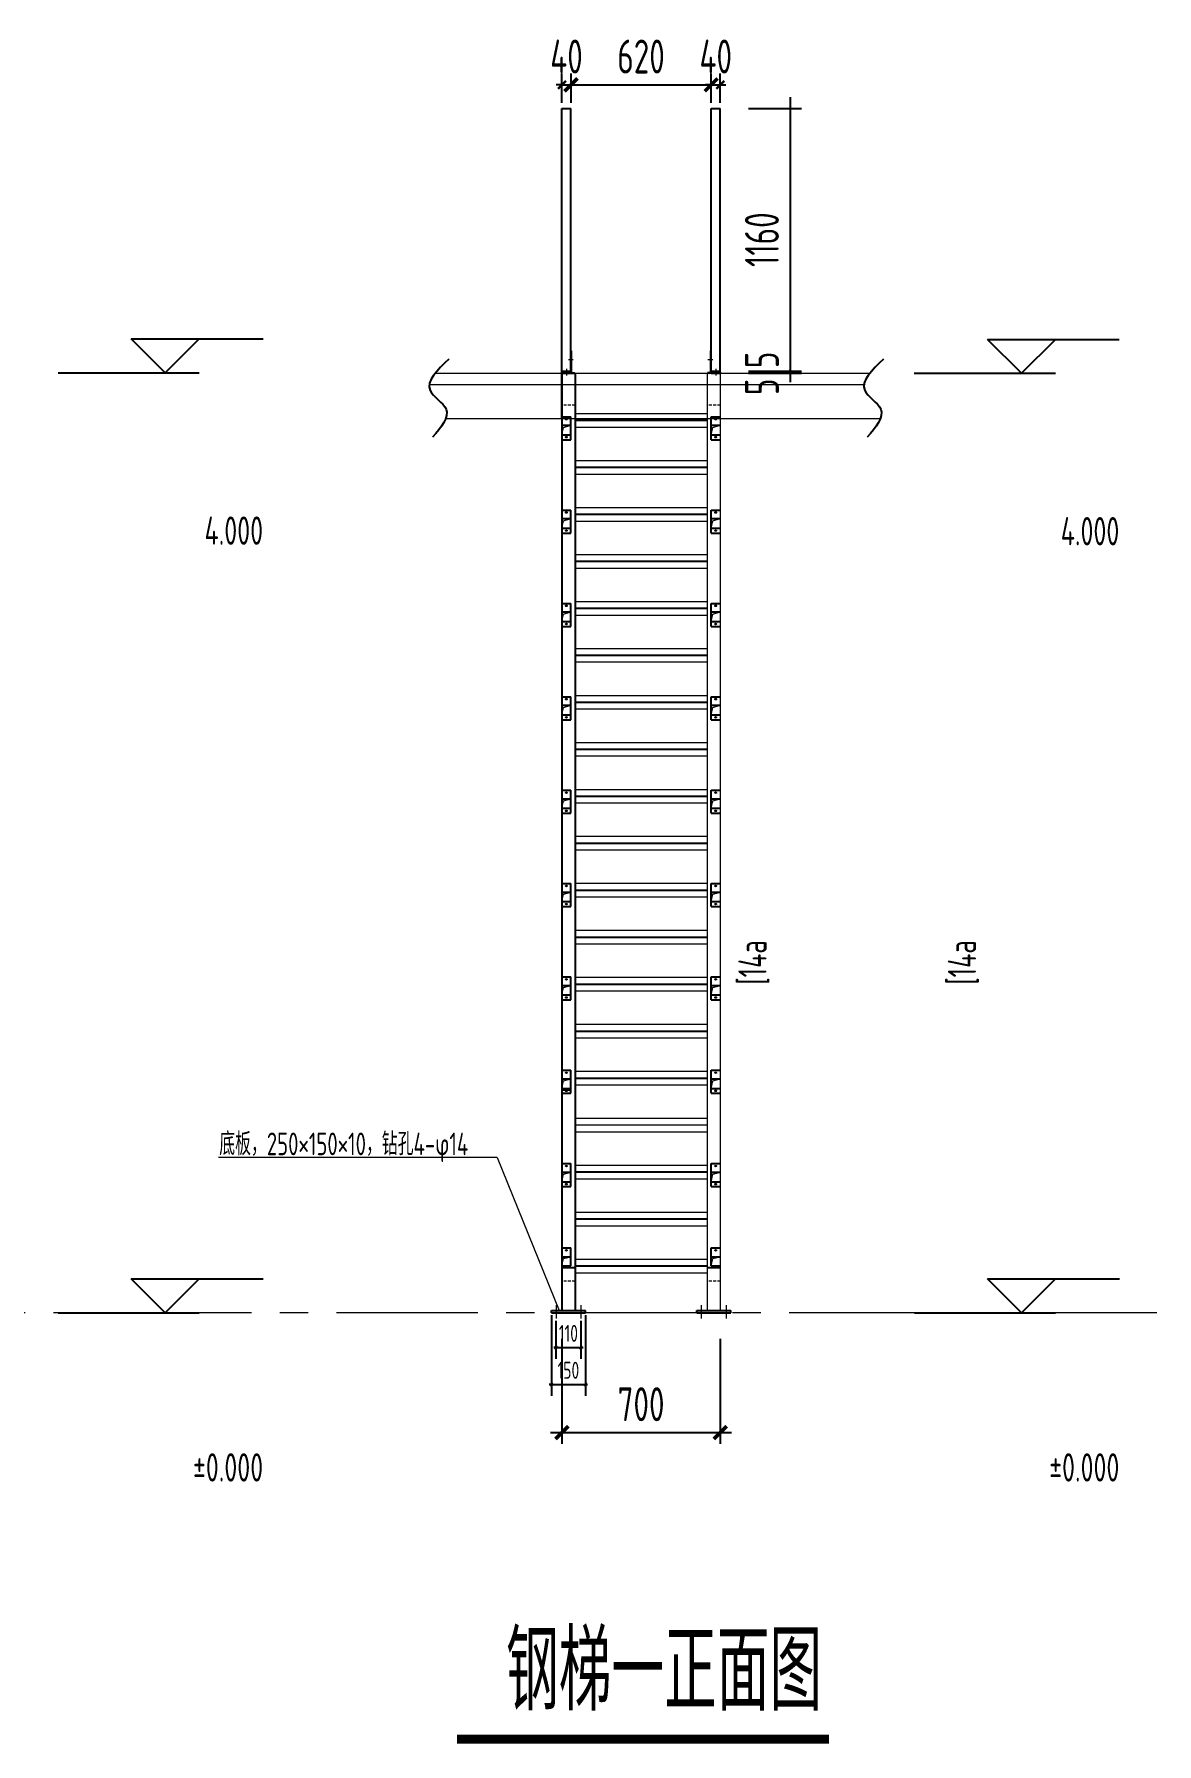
# Model space of a CAD drawing. Extents: x 498328 to 716449, y -893371 to -467753.
# Drawn here: x 543616 to 553537, y -875262 to -860160 of the extents above; entities that cross this region are included whole.
import ezdxf
from ezdxf.enums import TextEntityAlignment as Align

# ---------------------------------------------------------------- set-up
doc = ezdxf.new("R2010")
doc.units = 0
doc.header["$LTSCALE"] = 1000
doc.header["$PDMODE"] = 35
doc.header["$PDSIZE"] = 20
for name, pattern in [('CACHE', [0.375, 0.25, -0.125]), ('CENTER', [2, 1.25, -0.25, 0.25, -0.25]), ('CENTER2', [28.575, 19.05, -3.175, 3.175, -3.175])]:
    doc.linetypes.add(name, pattern=pattern)
doc.layers.get('0').update_dxf_attribs({"linetype": 'CONTINUOUS'})
doc.layers.get('Defpoints').update_dxf_attribs({"linetype": 'CONTINUOUS'})
for name, color, linetype in [('01', 7, 'CONTINUOUS'), ('1轮廓实线层', 7, 'CONTINUOUS'), ('AXIS', 251, 'CENTER'), ('DIM', 3, 'CONTINUOUS'), ('PUB_TEXT', 7, 'CONTINUOUS'), ('SD_NAME_TOPC', 7, 'CONTINUOUS'), ('THIN', 7, 'CONTINUOUS'), ('焊缝', 1, 'CONTINUOUS'), ('设备基础', 2, 'CONTINUOUS')]:
    doc.layers.add(name, color=color, linetype=linetype)
doc.layers.add('平立面图文字', color=7, linetype='CONTINUOUS', lineweight=18)
doc.styles.add('StTextStyle', font='yjkeng.shx', dxfattribs={"width": 0.7, "height": 250, "bigfont": 'yjkchn.shx'})
doc.styles.add('TSSD-REIN', font='tssdeng.shx', dxfattribs={"width": 0.7, "bigfont": 'tssdchn.shx'})
doc.styles.add('TSSD_DIMENSION', font='Tssdeng.shx', dxfattribs={"width": 0.7, "bigfont": 'hztxt.shx'})
doc.styles.add('TSSD_LABEL', font='Tssdeng.shx', dxfattribs={"width": 0.7, "bigfont": 'hztxt.shx'})
doc.styles.add('TSSD_REIN', font='Tssdeng.shx', dxfattribs={"width": 0.7, "bigfont": 'hztxt.shx'})
doc.dimstyles.new('TSSD_50_100', dxfattribs={"dimtxt": 300, "dimasz": 80, "dimexe": 100, "dimexo": 250, "dimgap": 100, "dimtad": 1, "dimdec": 0, "dimlfac": 0.5, "dimzin": 0, "dimdsep": 46, "dimtxsty": 'TSSD_DIMENSION', "dimblk": 'ARCHTICK', "dimcen": 0, "dimdle": 100, "dimclrt": 7, "dimadec": 0, "dimazin": 0, "dimtfac": 1, "dimtdec": 0, "dimtix": 1, "dimtmove": 2, "dimatfit": 3, "dimldrblk": 'ARCHTICK', "dimfxl": 0, "dimtolj": 1, "dimtzin": 0, "dimarcsym": 0})

# ---------------------------------------------------------------- blocks, each defined once
blk = doc.blocks.new('_ARCHTICK')
at = {"color": 0, "const_width": 0.4}
blk.add_lwpolyline([(-0.71, -0.71), (0.71, 0.71)], dxfattribs=at)
blk = doc.blocks.new('*D541')
at = {"layer": 'Defpoints', "color": 0, "transparency": 16777216}
for p in [(548280, -871435), (549679, -871435), (549679, -872512)]:
    blk.add_point(p, dxfattribs=at)
at = {"layer": 'DIM', "color": 0, "lineweight": -2, "transparency": 16777216}
for p, q in [((548280, -871685), (548280, -872612)), ((549679, -871685), (549679, -872612)), ((548180, -872512), (549779, -872512))]:
    blk.add_line(p, q, dxfattribs=at)
at = {"layer": 'DIM', "color": 0, "lineweight": -2, "transparency": 16777216, "xscale": 80, "yscale": 80, "zscale": 80, "rotation": 180}
blk.add_blockref('_ARCHTICK', (548280, -872512), dxfattribs=at)
at = {"layer": 'DIM', "color": 0, "lineweight": -2, "transparency": 16777216, "xscale": 80, "yscale": 80, "zscale": 80}
blk.add_blockref('_ARCHTICK', (549679, -872512), dxfattribs=at)
at = {"layer": 'DIM', "color": 7, "transparency": 16777216, "insert": (548979, -872262), "char_height": 300, "attachment_point": 5, "style": 'TSSD_DIMENSION'}
blk.add_mtext('\\A1;700', dxfattribs=at)
blk = doc.blocks.new('*D567')
at = {"layer": 'Defpoints', "color": 0, "transparency": 16777216}
for p in [(549679, -860815), (549679, -863135), (550297, -863135)]:
    blk.add_point(p, dxfattribs=at)
at = {"layer": 'DIM', "color": 0, "lineweight": -2, "transparency": 16777216}
for p, q in [((550297, -860715), (550297, -863235)), ((549929, -860815), (550397, -860815)), ((549929, -863135), (550397, -863135))]:
    blk.add_line(p, q, dxfattribs=at)
at = {"layer": 'DIM', "color": 0, "lineweight": -2, "transparency": 16777216, "xscale": 10, "yscale": 10, "zscale": 10}
for p, rotation in [((550297, -860815), 90), ((550297, -863135), 270)]:
    blk.add_blockref('_ARCHTICK', p, dxfattribs=dict(at, rotation=rotation))
at = {"layer": 'DIM', "color": 7, "transparency": 16777216, "insert": (550047, -861975), "char_height": 300, "attachment_point": 5, "rotation": 90, "style": 'TSSD_DIMENSION'}
blk.add_mtext('\\A1;1160', dxfattribs=at)
blk = doc.blocks.new('*D568')
at = {"layer": 'Defpoints', "color": 0, "transparency": 16777216}
for p in [(549679, -863135), (549679, -863145), (550297, -863145)]:
    blk.add_point(p, dxfattribs=at)
at = {"layer": 'DIM', "color": 0, "lineweight": -2, "transparency": 16777216}
for p, q in [((549929, -863135), (550397, -863135)), ((549929, -863145), (550397, -863145)), ((550297, -863135), (550297, -863125)), ((550297, -863135), (550297, -863145)), ((550297, -863145), (550297, -863155))]:
    blk.add_line(p, q, dxfattribs=at)
at = {"layer": 'DIM', "color": 0, "lineweight": -2, "transparency": 16777216, "xscale": 10, "yscale": 10, "zscale": 10}
for p, rotation in [((550297, -863135), 270), ((550297, -863145), 90)]:
    blk.add_blockref('_ARCHTICK', p, dxfattribs=dict(at, rotation=rotation))
at = {"layer": 'DIM', "color": 7, "transparency": 16777216, "insert": (550047, -863037), "char_height": 300, "attachment_point": 5, "rotation": 90, "style": 'TSSD_DIMENSION'}
blk.add_mtext('\\A1;5', dxfattribs=at)
blk = doc.blocks.new('*D569')
at = {"layer": 'Defpoints', "color": 0, "transparency": 16777216}
for p in [(549679, -863145), (549679, -863155), (550297, -863155)]:
    blk.add_point(p, dxfattribs=at)
at = {"layer": 'DIM', "color": 0, "lineweight": -2, "transparency": 16777216}
for p, q in [((549929, -863145), (550397, -863145)), ((549929, -863155), (550397, -863155)), ((550297, -863145), (550297, -863135)), ((550297, -863145), (550297, -863155)), ((550297, -863155), (550297, -863165))]:
    blk.add_line(p, q, dxfattribs=at)
at = {"layer": 'DIM', "color": 0, "lineweight": -2, "transparency": 16777216, "xscale": 10, "yscale": 10, "zscale": 10}
for p, rotation in [((550297, -863145), 270), ((550297, -863155), 90)]:
    blk.add_blockref('_ARCHTICK', p, dxfattribs=dict(at, rotation=rotation))
at = {"layer": 'DIM', "color": 7, "transparency": 16777216, "insert": (550047, -863275), "char_height": 300, "attachment_point": 5, "rotation": 90, "style": 'TSSD_DIMENSION'}
blk.add_mtext('\\A1;5', dxfattribs=at)
blk = doc.blocks.new('*D576')
at = {"layer": 'Defpoints', "color": 0, "transparency": 16777216}
for p in [(548360, -860607), (548280, -860815), (548360, -860815)]:
    blk.add_point(p, dxfattribs=at)
at = {"layer": 'DIM', "color": 0, "lineweight": -2, "transparency": 16777216}
for p, q in [((548280, -860765), (548280, -860507)), ((548360, -860765), (548360, -860507)), ((548280, -860607), (548230, -860607)), ((548280, -860607), (548360, -860607)), ((548360, -860607), (548410, -860607))]:
    blk.add_line(p, q, dxfattribs=at)
at = {"layer": 'DIM', "color": 0, "lineweight": -2, "transparency": 16777216, "xscale": 50, "yscale": 50, "zscale": 50}
blk.add_blockref('_ARCHTICK', (548280, -860607), dxfattribs=at)
at = {"layer": 'DIM', "color": 0, "lineweight": -2, "transparency": 16777216, "xscale": 50, "yscale": 50, "zscale": 50, "rotation": 180}
blk.add_blockref('_ARCHTICK', (548360, -860607), dxfattribs=at)
at = {"layer": 'DIM', "color": 7, "transparency": 16777216, "insert": (548320, -860357), "char_height": 300, "attachment_point": 5, "style": 'TSSD_DIMENSION'}
blk.add_mtext('\\A1;40', dxfattribs=at)
blk = doc.blocks.new('*D577')
at = {"layer": 'Defpoints', "color": 0, "transparency": 16777216}
for p in [(549599, -860607), (548360, -860815), (549599, -860815)]:
    blk.add_point(p, dxfattribs=at)
at = {"layer": 'DIM', "color": 0, "lineweight": -2, "transparency": 16777216}
for p, q in [((548360, -860565), (548360, -860507)), ((549599, -860565), (549599, -860507)), ((548260, -860607), (549699, -860607))]:
    blk.add_line(p, q, dxfattribs=at)
at = {"layer": 'DIM', "color": 0, "lineweight": -2, "transparency": 16777216, "xscale": 80, "yscale": 80, "zscale": 80, "rotation": 180}
blk.add_blockref('_ARCHTICK', (548360, -860607), dxfattribs=at)
at = {"layer": 'DIM', "color": 0, "lineweight": -2, "transparency": 16777216, "xscale": 80, "yscale": 80, "zscale": 80}
blk.add_blockref('_ARCHTICK', (549599, -860607), dxfattribs=at)
at = {"layer": 'DIM', "color": 7, "transparency": 16777216, "insert": (548979, -860357), "char_height": 300, "attachment_point": 5, "style": 'TSSD_DIMENSION'}
blk.add_mtext('\\A1;620', dxfattribs=at)
blk = doc.blocks.new('*D578')
at = {"layer": 'Defpoints', "color": 0, "transparency": 16777216}
for p in [(549679, -860607), (549599, -860815), (549679, -860815)]:
    blk.add_point(p, dxfattribs=at)
at = {"layer": 'DIM', "color": 0, "lineweight": -2, "transparency": 16777216}
for p, q in [((549599, -860765), (549599, -860507)), ((549679, -860765), (549679, -860507)), ((549599, -860607), (549549, -860607)), ((549599, -860607), (549679, -860607)), ((549679, -860607), (549729, -860607))]:
    blk.add_line(p, q, dxfattribs=at)
at = {"layer": 'DIM', "color": 0, "lineweight": -2, "transparency": 16777216, "xscale": 50, "yscale": 50, "zscale": 50}
blk.add_blockref('_ARCHTICK', (549599, -860607), dxfattribs=at)
at = {"layer": 'DIM', "color": 0, "lineweight": -2, "transparency": 16777216, "xscale": 50, "yscale": 50, "zscale": 50, "rotation": 180}
blk.add_blockref('_ARCHTICK', (549679, -860607), dxfattribs=at)
at = {"layer": 'DIM', "color": 7, "transparency": 16777216, "insert": (549639, -860357), "char_height": 300, "attachment_point": 5, "style": 'TSSD_DIMENSION'}
blk.add_mtext('\\A1;40', dxfattribs=at)
blk = doc.blocks.new('*D865')
at = {"layer": 'Defpoints', "color": 0, "transparency": 16777216}
for p in [(548187, -871455), (548487, -871455), (548487, -872087)]:
    blk.add_point(p, dxfattribs=at)
at = {"layer": 'DIM', "color": 0, "lineweight": -2, "transparency": 16777216}
for p, q in [((548187, -871475), (548187, -872187)), ((548487, -871475), (548487, -872187)), ((548187, -872087), (548167, -872087)), ((548187, -872087), (548487, -872087)), ((548487, -872087), (548507, -872087))]:
    blk.add_line(p, q, dxfattribs=at)
at = {"layer": 'DIM', "color": 0, "lineweight": -2, "transparency": 16777216, "xscale": 20, "yscale": 20, "zscale": 20}
blk.add_blockref('_ARCHTICK', (548187, -872087), dxfattribs=at)
at = {"layer": 'DIM', "color": 0, "lineweight": -2, "transparency": 16777216, "xscale": 20, "yscale": 20, "zscale": 20, "rotation": 180}
blk.add_blockref('_ARCHTICK', (548487, -872087), dxfattribs=at)
at = {"layer": 'DIM', "color": 7, "transparency": 16777216, "insert": (548337, -871962), "char_height": 150, "attachment_point": 5, "style": 'TSSD_DIMENSION'}
blk.add_mtext('\\A1;150', dxfattribs=at)
blk = doc.blocks.new('*D866')
at = {"layer": 'Defpoints', "color": 0, "transparency": 16777216}
for p in [(548227, -871505), (548447, -871505), (548447, -871761)]:
    blk.add_point(p, dxfattribs=at)
at = {"layer": 'DIM', "color": 0, "lineweight": -2, "transparency": 16777216}
for p, q in [((548227, -871525), (548227, -871861)), ((548447, -871525), (548447, -871861)), ((548227, -871761), (548207, -871761)), ((548227, -871761), (548447, -871761)), ((548447, -871761), (548467, -871761))]:
    blk.add_line(p, q, dxfattribs=at)
at = {"layer": 'DIM', "color": 0, "lineweight": -2, "transparency": 16777216, "xscale": 20, "yscale": 20, "zscale": 20}
blk.add_blockref('_ARCHTICK', (548227, -871761), dxfattribs=at)
at = {"layer": 'DIM', "color": 0, "lineweight": -2, "transparency": 16777216, "xscale": 20, "yscale": 20, "zscale": 20, "rotation": 180}
blk.add_blockref('_ARCHTICK', (548447, -871761), dxfattribs=at)
at = {"layer": 'DIM', "color": 7, "transparency": 16777216, "insert": (548337, -871636), "char_height": 150, "attachment_point": 5, "style": 'TSSD_DIMENSION'}
blk.add_mtext('\\A1;110', dxfattribs=at)

msp = doc.modelspace()

# ---------------------------------------------------------------- hatches: boundary and pattern name
at = {"layer": '焊缝'}
h = msp.add_hatch(dxfattribs=at)
h.set_pattern_fill('ANSI32', color=0)
h.set_pattern_definition([(45, (52683.695, -81727.761), (-6.73519209, 6.73519209), []), (45, (52688.185, -81727.761), (-6.73519209, 6.73519209), [])])
h.paths.add_polyline_path([(548363.5, -863151.4), (548393.5, -863151.4), (548393.5, -863155.4), (548359.5, -863155.4), (548359.5, -862955.4), (548363.5, -862955.4)])
h = msp.add_hatch(dxfattribs=at)
h.set_pattern_fill('ANSI32', color=0)
h.set_pattern_definition([(45, (51083.312, -81727.757), (-6.73519209, 6.73519209), []), (45, (51087.802, -81727.757), (-6.73519209, 6.73519209), [])])
h.paths.add_polyline_path([(549595.1, -863151.4), (549565.1, -863151.4), (549565.1, -863155.4), (549599.1, -863155.4), (549599.1, -862955.4), (549595.1, -862955.4)])

# ---------------------------------------------------------------- linework, layer by layer
at = {"layer": '01', "color": 8, "lineweight": 9}
for q in [(545246.2, -870082.4), (548254.2, -871435.4)]:
    msp.add_line((547707.2, -870082.4), q, dxfattribs=at)
at = {"layer": '1轮廓实线层', "linetype": 'CENTER2', "lineweight": 20, "ltscale": 0.01}
for p, q in [((548380.5, -863035.4), (548338.5, -863035.4)), ((549612.2, -863035.4), (549570.1, -863035.4)), ((548319.8, -863115.2), (548319.8, -863175.1)), ((549639.4, -863115.4), (549639.4, -863175.3)), ((548227.5, -871385.5), (548227.5, -871505.3)), ((548447.5, -871385.5), (548447.5, -871505.3)), ((549511.1, -871385.5), (549511.1, -871505.3)), ((549731.1, -871385.5), (549731.1, -871505.3))]:
    msp.add_line(p, q, dxfattribs=at)
at = {"layer": '1轮廓实线层', "lineweight": 20}
for p, q in [((547159.2, -863155.4), (550999.8, -863155.4)), ((548279.5, -863155.4), (548279.2, -871435.4)), ((549563.1, -863155.4), (549563.2, -871435.4)), ((549679.1, -863155.4), (549679.2, -871435.4)), ((547108.4, -863255.4), (548279.5, -863255.4)), ((549679.1, -863255.5), (550948.9, -863255.4)), ((548395.5, -863510.4), (549563.1, -863510.4)), ((547253.4, -863555.4), (548279.5, -863555.4)), ((548395.5, -863630.4), (549563.1, -863630.4)), ((549679.1, -863555.4), (551094, -863555.4)), ((548395.5, -863925.4), (549563.1, -863925.4)), ((548395.5, -864045.4), (549563.1, -864045.4)), ((548395.5, -864340.4), (549563.1, -864340.4)), ((548395.5, -864460.4), (549563.1, -864460.4)), ((548395.4, -864755.4), (549563.1, -864755.4)), ((548395.4, -864875.4), (549563.1, -864875.4)), ((548395.4, -865170.4), (549563.1, -865170.4)), ((548395.4, -865290.4), (549563.1, -865290.4)), ((548395.4, -865585.4), (549563.1, -865585.4)), ((548395.4, -865705.4), (549563.1, -865705.4)), ((548395.4, -866000.4), (549563.1, -866000.4)), ((548395.4, -866120.4), (549563.1, -866120.4)), ((548395.4, -866415.4), (549563.1, -866415.4)), ((548395.4, -866535.4), (549563.1, -866535.4)), ((548395.4, -866830.4), (549563.1, -866830.4)), ((548395.4, -866950.4), (549563.1, -866950.4)), ((548395.3, -867245.4), (549563.1, -867245.4)), ((548395.3, -867365.4), (549563.1, -867365.4)), ((548395.3, -867660.4), (549563.1, -867660.4)), ((548395.3, -867780.4), (549563.1, -867780.4)), ((548395.3, -868075.4), (549563.1, -868075.4)), ((548395.3, -868195.4), (549563.1, -868195.4)), ((548395.3, -868490.4), (549563.2, -868490.4)), ((548395.3, -868610.4), (549563.2, -868610.4)), ((548395.3, -868905.4), (549563.2, -868905.4)), ((548395.3, -869025.4), (549563.2, -869025.4)), ((548395.2, -869320.4), (549563.2, -869320.4)), ((548395.2, -869440.4), (549563.2, -869440.4)), ((548395.2, -869735.4), (549563.2, -869735.4)), ((548395.2, -869795.4), (549563.2, -869795.4)), ((548395.2, -869855.4), (549563.2, -869855.4)), ((548395.2, -870150.4), (549563.2, -870150.4)), ((548395.2, -870270.4), (549563.2, -870270.4)), ((548395.2, -870565.4), (549563.2, -870565.4)), ((548395.2, -870685.4), (549563.2, -870685.4)), ((548395.2, -870980.4), (549563.2, -870980.4)), ((548395.2, -871100.4), (549563.2, -871100.4))]:
    msp.add_line(p, q, dxfattribs=at)
at = {"layer": '1轮廓实线层', "color": 8, "lineweight": 9}
for p, q in [((548279.5, -863255.5), (549679.1, -863255.5)), ((548279.5, -863555.4), (549679.1, -863555.4)), ((548279.5, -863698.5), (548294.1, -863633)), ((548294.1, -863633), (548359.5, -863614)), ((549599.2, -863698.5), (549613.8, -863633.1)), ((549613.8, -863633.1), (549679.1, -863614)), ((548279.5, -864523.2), (548294.1, -864457.8)), ((548294.1, -864457.8), (548359.5, -864438.7)), ((549599.2, -864523.2), (549613.8, -864457.8)), ((549613.8, -864457.8), (549679.1, -864438.7)), ((548279.4, -865348), (548294, -865282.5)), ((548294, -865282.5), (548359.4, -865263.5)), ((549599.2, -865348), (549613.8, -865282.6)), ((549613.8, -865282.6), (549679.1, -865263.5)), ((548294, -866107.2), (548359.4, -866088.2)), ((549613.7, -866107.3), (549679.1, -866088.2)), ((548279.4, -866172.7), (548294, -866107.2)), ((549599.1, -866172.7), (549613.7, -866107.3)), ((548279.4, -866998), (548293.9, -866932.5)), ((548293.9, -866932.5), (548359.4, -866913.5)), ((549599.2, -866998), (549613.8, -866932.6)), ((549613.8, -866932.6), (549679.2, -866913.5)), ((548279.3, -867822.1), (548293.9, -867756.7)), ((548293.9, -867756.7), (548359.3, -867737.7)), ((549599.2, -867822.1), (549613.8, -867756.7)), ((549613.8, -867756.7), (549679.1, -867737.7)), ((548279.3, -868646.9), (548294.1, -868581.3)), ((548294.1, -868581.3), (548359.3, -868562.4)), ((549599.2, -868646.9), (549613.8, -868581.3)), ((549613.8, -868581.3), (549679.1, -868562.4)), ((548279.2, -869471.6), (548294.1, -869406.1)), ((548294.1, -869406.1), (548359.2, -869387.1)), ((549599.2, -869471.6), (549613.8, -869406.2)), ((549613.8, -869406.2), (549679.2, -869387.1)), ((548279.2, -870296.3), (548294.1, -870230.2)), ((548294.1, -870230.2), (548359.5, -870211.7)), ((549599.2, -870296.3), (549613.8, -870230.3)), ((549613.8, -870230.3), (549679.2, -870211.8)), ((548279.5, -871040.3), (548294.1, -870974.9)), ((548294.1, -870974.9), (548359.5, -870960.3)), ((549599.2, -871040.4), (549613.8, -870975)), ((549613.8, -870975), (549679.2, -870960.4))]:
    msp.add_line(p, q, dxfattribs=at)
at = {"layer": '1轮廓实线层', "linetype": 'CACHE', "lineweight": 20, "ltscale": 0.1}
for p, q in [((548395.5, -863435.4), (548279.5, -863435.4)), ((549679.1, -863435.4), (549563.5, -863435.4)), ((548279.5, -869486.4), (548359.5, -869486.4)), ((548395.2, -871174.9), (548279.5, -871174.9)), ((549679.2, -871174.9), (549563.2, -871174.9))]:
    msp.add_line(p, q, dxfattribs=at)
at = {"layer": 'AXIS', "lineweight": 20}
msp.add_line((553536.6, -871455.4), (530355.6, -871455.4), dxfattribs=at)
at = {"layer": 'SD_NAME_TOPC', "const_width": 80}
msp.add_lwpolyline([(547351.8, -875221.7), (550639.8, -875221.7)], dxfattribs=at)
at = {"layer": 'THIN'}
for p, q in [((544773.8, -863150.3), (544473.8, -862850.3)), ((544473.8, -862850.3), (545073.8, -862850.3)), ((544773.8, -863150.3), (545073.8, -862850.3)), ((545073.8, -862850.3), (545639.2, -862850.3)), ((552339.8, -863155.4), (552039.8, -862855.4)), ((552039.8, -862855.4), (552639.8, -862855.4)), ((552339.8, -863155.4), (552639.8, -862855.4)), ((552639.8, -862855.4), (553205.2, -862855.4)), ((543827.5, -863150.3), (545073.8, -863150.3)), ((544773.8, -863150.3), (544773.8, -863150.3)), ((551393.5, -863155.4), (552639.8, -863155.4)), ((552339.8, -863155.4), (552339.8, -863155.4)), ((544774.3, -871455.4), (544474.3, -871155.4)), ((544474.3, -871155.4), (545074.3, -871155.4)), ((544774.3, -871455.4), (545074.3, -871155.4)), ((545074.3, -871155.4), (545639.7, -871155.4)), ((552340.3, -871455.4), (552040.3, -871155.4)), ((552040.3, -871155.4), (552640.3, -871155.4)), ((552340.3, -871455.4), (552640.3, -871155.4)), ((552640.3, -871155.4), (553205.7, -871155.4)), ((543828, -871455.4), (545074.3, -871455.4)), ((543828, -871455.4), (545074.3, -871455.4)), ((544774.3, -871455.4), (544774.3, -871455.4)), ((551394, -871455.4), (552640.3, -871455.4)), ((552340.3, -871455.4), (552340.3, -871455.4))]:
    msp.add_line(p, q, dxfattribs=at)
at = {"layer": '焊缝', "color": 0}
for p, q in [((548279.5, -863135.2), (548279.5, -860815.2)), ((548279.5, -860815.2), (548359.5, -860815.2)), ((548359.5, -863135.2), (548359.5, -860815.2)), ((549599.1, -863135.4), (549599.1, -860815.4)), ((549599.1, -860815.4), (549679.1, -860815.4)), ((549679.1, -863135.4), (549679.1, -860815.4)), ((548359.5, -863155.4), (548359.5, -862955.4)), ((548363.5, -862955.4), (548359.5, -862955.4)), ((548363.5, -863151.4), (548363.5, -862955.4)), ((549595.1, -863151.4), (549595.1, -862955.4)), ((549595.1, -862955.4), (549599.1, -862955.4)), ((549599.1, -863155.4), (549599.1, -862955.4)), ((548279.5, -863135.2), (548359.5, -863135.2)), ((548279.5, -863145.2), (548279.5, -863135.2)), ((548279.5, -863155.4), (548279.5, -863145.2)), ((548279.5, -863145.2), (548359.5, -863145.2)), ((548279.5, -863155.4), (548359.5, -863155.4)), ((548359.5, -863145.2), (548359.5, -863135.2)), ((548359.5, -863145.2), (548359.5, -863155.2)), ((548359.5, -863155.4), (548393.5, -863155.4)), ((548363.5, -863151.4), (548393.5, -863151.4)), ((548393.5, -863151.4), (548393.5, -863155.4)), ((549595.1, -863151.4), (549565.1, -863151.4)), ((549565.1, -863151.4), (549565.1, -863155.4)), ((549599.1, -863155.4), (549565.1, -863155.4)), ((549599.1, -863145.2), (549599.1, -863135.2)), ((549599.1, -863135.4), (549679.1, -863135.4)), ((549599.1, -863155.4), (549599.1, -863145.2)), ((549599.1, -863145.4), (549679.1, -863145.4)), ((549599.1, -863155.4), (549679.1, -863155.4)), ((549679.1, -863145.4), (549679.1, -863135.4)), ((549679.1, -863145.4), (549679.1, -863155.4))]:
    msp.add_line(p, q, dxfattribs=at)
at = {"layer": '焊缝', "color": 7, "true_color": 0xffffff}
for p, q in [((548279.5, -863155.4), (548279.5, -871435.4)), ((548395.5, -863155.4), (548395.5, -871435.4)), ((548359.5, -863741.9), (548359.5, -863538.6)), ((549599.2, -863741.9), (549599.2, -863538.6)), ((548359.5, -864566.7), (548359.5, -864363.4)), ((549599.2, -864566.7), (549599.2, -864363.4)), ((548359.4, -865391.4), (548359.4, -865188.1)), ((549599.2, -865391.4), (549599.2, -865188.1)), ((548359.4, -866216.1), (548359.4, -866012.8)), ((549599.1, -866216.1), (549599.1, -866012.8)), ((548359.4, -867041.5), (548359.4, -866838.1)), ((549599.1, -867041.5), (549599.2, -866838.1)), ((548359.3, -867865.6), (548359.3, -867662.3)), ((549599.2, -867865.5), (549599.2, -867662.3)), ((548359.3, -868690.3), (548359.3, -868487)), ((549599.2, -868690.3), (549599.2, -868486.8)), ((548359.2, -869515), (548359.3, -869311.7)), ((549599.2, -869515), (549599.2, -869311.7)), ((548359.5, -870339.7), (548359.5, -870136.4)), ((549599.2, -870339.7), (549599.2, -870136.4)), ((548359.5, -871040.3), (548359.2, -870880.5)), ((549599.2, -871040.4), (549599.2, -870880.5)), ((548187.5, -871435.4), (548487.5, -871435.4)), ((548187.5, -871455.4), (548187.5, -871435.4)), ((548187.5, -871455.4), (548487.5, -871455.4)), ((548487.5, -871455.4), (548487.5, -871435.4)), ((549471.1, -871435.4), (549771.1, -871435.4)), ((549471.1, -871455.4), (549471.1, -871435.4)), ((549471.1, -871455.4), (549771.1, -871455.4)), ((549771.1, -871455.4), (549771.1, -871435.4))]:
    msp.add_line(p, q, dxfattribs=at)
at = {"layer": '设备基础', "color": 0}
for p, q in [((548279.5, -863555.4), (548279.5, -863155.4)), ((548279.5, -863538.6), (548359.5, -863538.6)), ((548279.5, -863614), (548359.5, -863614)), ((548395.5, -863570.4), (549563.1, -863570.4)), ((549599.2, -863538.6), (549679.2, -863538.6)), ((549599.2, -863614), (549679.2, -863614)), ((548279.5, -863698.5), (548359.5, -863698.5)), ((548279.5, -863741.9), (548359.5, -863741.9)), ((549599.1, -863698.5), (549679.1, -863698.5)), ((549599.2, -863698.5), (549679.2, -863698.5)), ((549599.2, -863741.9), (549679.2, -863741.9)), ((548395.5, -863985.4), (549563.1, -863985.4)), ((548279.5, -864363.4), (548359.5, -864363.4)), ((548395.5, -864400.4), (549563.1, -864400.4)), ((549599.2, -864363.4), (549679.2, -864363.4)), ((548279.5, -864438.7), (548359.5, -864438.7)), ((548279.5, -864523.2), (548359.5, -864523.2)), ((548279.5, -864566.7), (548359.5, -864566.7)), ((549599.2, -864438.7), (549679.2, -864438.7)), ((549599.2, -864523.2), (549679.2, -864523.2)), ((549599.2, -864566.7), (549679.2, -864566.7)), ((548395.4, -864815.4), (549563.1, -864815.4)), ((548279.4, -865188.1), (548359.4, -865188.1)), ((549599.2, -865188.1), (549679.2, -865188.1)), ((548279.4, -865263.5), (548359.4, -865263.5)), ((548395.4, -865230.4), (549563.1, -865230.4)), ((549599.2, -865263.5), (549679.2, -865263.5)), ((548279.4, -865348), (548359.4, -865348)), ((548279.4, -865391.4), (548359.4, -865391.4)), ((549599.2, -865348), (549679.2, -865348)), ((549599.2, -865391.4), (549679.2, -865391.4)), ((548395.4, -865645.4), (549563.1, -865645.4)), ((548279.4, -866012.8), (548359.4, -866012.8)), ((548279.4, -866088.2), (548359.4, -866088.2)), ((548395.4, -866060.4), (549563.1, -866060.4)), ((549599.1, -866012.8), (549679.1, -866012.8)), ((549599.1, -866088.2), (549679.1, -866088.2)), ((548279.4, -866172.7), (548359.4, -866172.7)), ((548279.4, -866216.1), (548359.4, -866216.1)), ((549599.1, -866172.7), (549679.1, -866172.7)), ((549599.1, -866216.1), (549679.1, -866216.1)), ((548395.4, -866475.4), (549563.1, -866475.4)), ((548279.4, -866838.1), (548359.4, -866838.1)), ((549599.2, -866838.1), (549679.2, -866838.1)), ((548279.4, -866913.5), (548359.4, -866913.5)), ((548279.4, -866998), (548359.4, -866998)), ((548395.4, -866890.4), (549563.1, -866890.4)), ((549599.2, -866913.5), (549679.2, -866913.5)), ((549599.2, -866998), (549679.2, -866998)), ((548279.4, -867041.5), (548359.4, -867041.5)), ((549599.1, -867041.5), (549679.1, -867041.5)), ((548395.3, -867305.4), (549563.1, -867305.4)), ((548279.3, -867662.3), (548359.3, -867662.3)), ((548279.3, -867737.7), (548359.3, -867737.7)), ((548395.3, -867720.4), (549563.1, -867720.4)), ((549599.1, -867737.7), (549679.1, -867737.7)), ((549599.2, -867662.3), (549679.2, -867662.3)), ((548279.3, -867822.1), (548359.3, -867822.1)), ((548279.3, -867865.6), (548359.3, -867865.6)), ((549599.2, -867822.1), (549679.2, -867822.1)), ((549599.2, -867865.5), (549679.2, -867865.5)), ((548395.3, -868135.4), (549563.1, -868135.4)), ((548279.3, -868487), (548359.3, -868487)), ((549599.2, -868486.8), (549679.2, -868486.8)), ((548279.3, -868562.4), (548359.3, -868562.4)), ((548279.3, -868646.9), (548359.3, -868646.9)), ((548395.3, -868550.4), (549563.2, -868550.4)), ((549599.1, -868562.4), (549679.1, -868562.4)), ((549599.2, -868646.9), (549679.2, -868646.9)), ((548279.3, -868690.3), (548359.3, -868690.3)), ((549599.2, -868690.3), (549679.2, -868690.3)), ((548395.3, -868965.4), (549563.2, -868965.4)), ((548279.2, -869387.1), (548359.2, -869387.1)), ((548279.3, -869311.7), (548359.3, -869311.7)), ((548395.2, -869380.4), (549563.2, -869380.4)), ((549599.2, -869311.7), (549679.2, -869311.7)), ((549599.2, -869387.1), (549679.2, -869387.1)), ((548279.2, -869471.6), (548359.2, -869471.6)), ((548279.2, -869515), (548359.2, -869515)), ((548279.5, -869485.5), (548313.5, -869485.5)), ((548325.5, -869485.5), (548359.5, -869485.5)), ((549599.2, -869471.6), (549679.2, -869471.6)), ((549599.2, -869515), (549679.2, -869515)), ((548279.5, -870136.4), (548359.5, -870136.4)), ((549599.2, -870136.4), (549679.2, -870136.4)), ((548279.2, -870296.3), (548359.2, -870296.3)), ((548279.5, -870211.7), (548359.5, -870211.7)), ((548395.2, -870210.4), (549563.2, -870210.4)), ((549599.2, -870211.8), (549679.2, -870211.8)), ((549599.2, -870296.3), (549679.2, -870296.3)), ((548279.5, -870339.7), (548359.5, -870339.7)), ((549599.2, -870339.7), (549679.2, -870339.7)), ((548395.2, -870625.4), (549563.2, -870625.4)), ((548279.2, -870880.5), (548359.2, -870880.5)), ((549599.2, -870880.5), (549679.2, -870880.5)), ((548279.5, -870960.3), (548359.5, -870960.3)), ((548279.5, -871040.3), (548359.5, -871040.3)), ((548279.5, -871055.4), (548395.2, -871055.4)), ((548395.2, -871040.4), (549563.2, -871040.4)), ((549563.2, -871055.4), (549679.2, -871055.4)), ((549599.2, -870960.4), (549679.2, -870960.4)), ((549599.2, -871040.4), (549679.2, -871040.4))]:
    msp.add_line(p, q, dxfattribs=at)
for centre in [(548319.5, -863560.4), (549639.2, -863560.4), (548319.5, -863720.1), (549639.2, -863720.1), (548319.5, -864385.1), (549639.2, -864385.1), (548319.5, -864544.9), (549639.2, -864544.9), (548319.4, -865209.9), (549639.2, -865209.9), (548319.4, -865369.6), (549639.2, -865369.6), (548319.4, -866034.6), (549639.1, -866034.6), (548319.4, -866194.3), (549639.1, -866194.3), (548319.4, -866859.9), (549639.2, -866859.9), (548319.4, -867019.6), (549639.2, -867019.6), (548319.3, -867684.1), (549639.2, -867684.1), (548319.3, -867843.8), (549639.2, -867843.8), (548319.5, -868508.8), (549639.2, -868508.8), (548319.3, -868668.5), (549639.2, -868668.5), (548319.2, -869333.5), (549639.2, -869333.5), (548319.2, -869493.2), (549639.2, -869493.2), (548319.5, -870158.2), (549639.2, -870158.2), (548319.5, -870317.9), (549639.2, -870317.9), (548319.5, -870902.3), (549639.2, -870902.3)]:
    msp.add_ellipse(centre, major_axis=(-6, 0), ratio=0.5433917, dxfattribs=at)
for points in [[(547280.7, -863030.1), (547116.1, -863307.2), (547256.3, -863471.7), (547137.4, -863718.4)], [(551121.3, -863030.1), (550956.7, -863307.2), (551096.9, -863471.7), (550978, -863718.4)]]:
    msp.add_spline(points, degree=3, dxfattribs=at)

# ---------------------------------------------------------------- texts
at = {"layer": 'PUB_TEXT', "lineweight": 15, "width": 0.7}
for s, height, style, p in [('底板，250×150×10，钻孔4-φ14', 200, 'TSSD_REIN', (545251.8, -870062.4)), ('钢梯一正面图', 700, 'TSSD-REIN', (547786.3, -874968.2))]:
    msp.add_text(s, height=height, dxfattribs=dict(at, style=style)).set_placement(p)
at = {"layer": 'THIN', "style": 'TSSD_LABEL', "width": 0.7}
for s, p in [('4.000', (545639.2, -864745)), ('4.000', (553205.2, -864750.1)), ('%%P0.000', (545639.7, -873020.2)), ('%%P0.000', (553205.7, -873020.2))]:
    msp.add_text(s, height=250, dxfattribs=at).set_placement(p, align=Align.BOTTOM_RIGHT)
at = {"layer": '平立面图文字', "color": 7, "style": 'StTextStyle', "width": 0.7}
for p in [(550163.6, -868556.1), (552014.8, -868556.1)]:
    msp.add_text('[14a', height=250, rotation=90, dxfattribs=at).set_placement(p, align=Align.BOTTOM_LEFT)

# ---------------------------------------------------------------- dimensions: what is measured, and where the dimension line sits
at = {"layer": 'DIM'}
for base, p1, p2, override, picture, middle in [((548359.5, -860606.6), (548279.5, -860815.2), (548359.5, -860815.2), {"dimasz": 50, "dimexo": 50}, '*D576', (548319.5, -860356.6)), ((549679.1, -860606.6), (549599.1, -860815.4), (549679.1, -860815.2), {"dimasz": 50, "dimexo": 50}, '*D578', (549639.1, -860356.6)), ((548487.5, -872086.7), (548187.5, -871455.4), (548487.5, -871455.4), {"dimtxt": 150, "dimasz": 20, "dimexo": 20, "dimgap": 50}, '*D865', (548337.5, -871961.7)), ((548447.5, -871761.3), (548227.5, -871505.3), (548447.5, -871505.3), {"dimtxt": 150, "dimasz": 20, "dimexo": 20, "dimgap": 50}, '*D866', (548337.5, -871636.3))]:
    dim = msp.add_linear_dim(base=base, p1=p1, p2=p2, dimstyle='TSSD_50_100', override=override, dxfattribs=at)
    dim.commit()
    dim.dimension.update_dxf_attribs({"geometry": picture, "text_midpoint": middle})
dim = msp.add_linear_dim(base=(549599.1, -860606.6), p1=(548359.5, -860815.2), p2=(549599.1, -860815.4), dimstyle='TSSD_50_100', dxfattribs=at)
dim.commit()
dim.dimension.update_dxf_attribs({"geometry": '*D577', "text_midpoint": (548979.3, -860356.6)})
dim = msp.add_linear_dim(base=(550296.7, -863135.2), p1=(549679.1, -860815.2), p2=(549679.1, -863135.2), angle=90, dimstyle='TSSD_50_100', override={"dimasz": 10}, dxfattribs=at)
dim.commit()
dim.dimension.update_dxf_attribs({"geometry": '*D567', "text_midpoint": (550046.7, -861975.2)})
for base, p1, p2, picture, middle in [((550296.7, -863145.4), (549679.1, -863135.4), (549679.1, -863145.4), '*D568', (550046.7, -863037.1)), ((550296.7, -863155.4), (549679.1, -863145.2), (549679.1, -863155.4), '*D569', (550046.7, -863275.2))]:
    dim = msp.add_linear_dim(base=base, p1=p1, p2=p2, angle=90, dimstyle='TSSD_50_100', override={"dimasz": 10}, dxfattribs=at)
    dim.commit()
    dim.dimension.update_dxf_attribs({"geometry": picture, "text_midpoint": middle, "dimtype": 160})
dim = msp.add_linear_dim(base=(549679.2, -872512), p1=(548279.5, -871435.4), p2=(549679.2, -871435.4), text='700', dimstyle='TSSD_50_100', dxfattribs=at)
dim.commit()
dim.dimension.update_dxf_attribs({"geometry": '*D541', "text_midpoint": (548979.3, -872262)})

doc.saveas('drawing.dxf')
